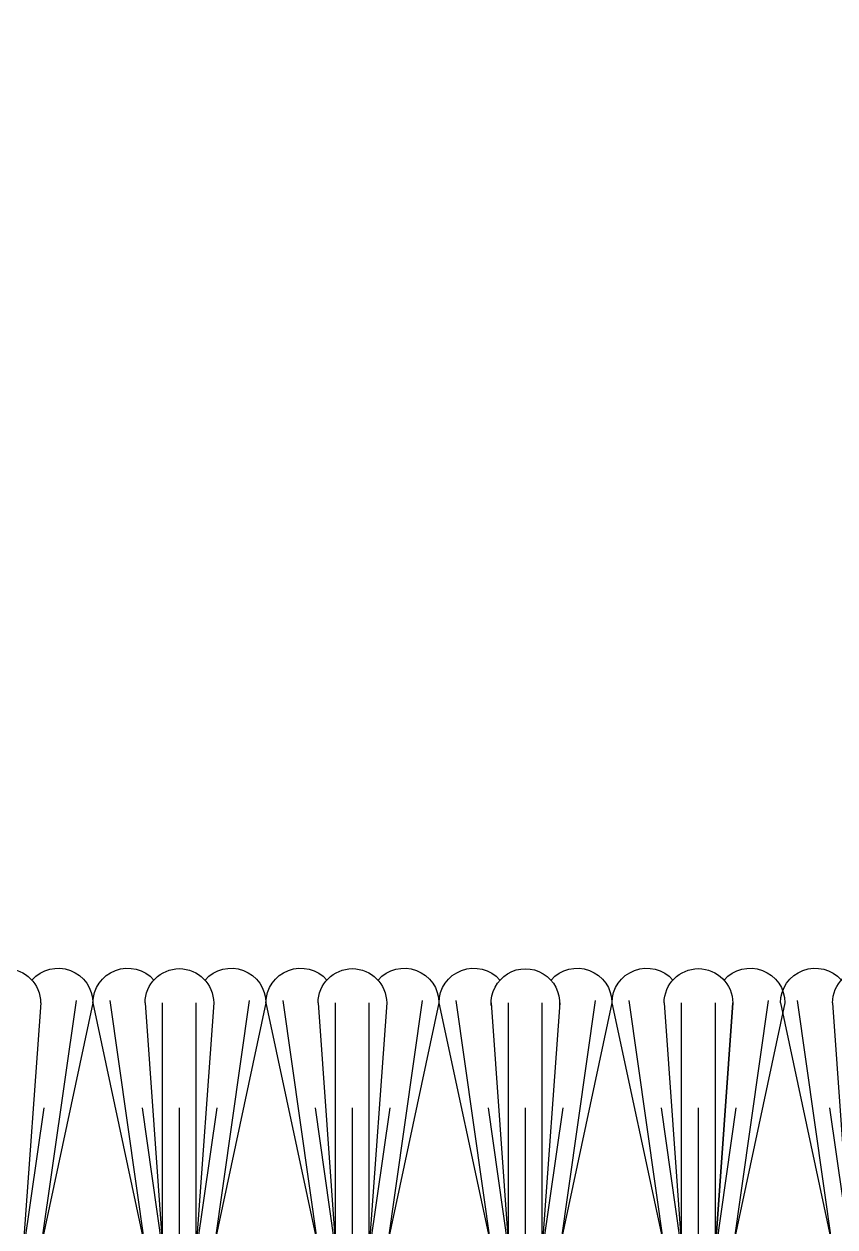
# Model space of a CAD drawing. Header units: inches. Extents: x 0.3 to 61.9, y 1.7 to 15.6.
# Drawn here: x 23.223 to 23.952, y 8.008 to 9.088 of the extents above; entities that cross this region are included whole.
import ezdxf

# ---------------------------------------------------------------- set-up
doc = ezdxf.new("R2010")
doc.units = ezdxf.units.IN
doc.header["$MEASUREMENT"] = 0
doc.layers.add('Conditions', color=1, linetype='Continuous')
doc.layers.add('Text', color=2, linetype='Continuous')
doc.styles.add('Arial', font='arial.ttf')
doc.dimstyles.new('Arial', dxfattribs={"dimtxt": 0.328125, "dimasz": 0.328125, "dimexe": 0.25, "dimexo": 0.328125, "dimgap": 0.328125, "dimtad": 0, "dimtih": 1, "dimtoh": 1, "dimdec": 4, "dimzin": 0, "dimdsep": 46, "dimlunit": 4, "dimtxsty": 'Arial', "dimcen": 0.09, "dimadec": 0, "dimazin": 0, "dimtfac": 1, "dimtdec": 4, "dimtofl": 0, "dimtmove": 0, "dimatfit": 3, "dimfxl": 0, "dimfrac": 2, "dimtolj": 1, "dimtzin": 0, "dimarcsym": 0})

# ---------------------------------------------------------------- blocks, each defined once
blk = doc.blocks.new('carpet-teeth2')
for points in [[(1.0635, 1.2548), (1.0951, 1.0335)], [(1.1888, 1.2548), (1.1573, 1.0335)], [(1.2189, 1.2548), (1.2505, 1.0335)], [(1.3442, 1.2548), (1.3127, 1.0335)], [(1.3743, 1.2548), (1.4059, 1.0335)], [(1.4996, 1.2548), (1.4684, 1.0356)], [(1.5297, 1.2548), (1.561, 1.0356)], [(1.655, 1.2548), (1.6238, 1.0356)], [(1.6851, 1.2548), (1.7167, 1.0335)], [(1.8104, 1.2548), (1.7792, 1.0356)], [(1.0485, 1.2527), (1.0952, 1.0335)], [(1.111, 1.0335), (1.111, 1.2527)], [(1.1414, 1.0335), (1.1414, 1.2527)], [(1.157, 1.2527), (1.1414, 1.0335)], [(1.2039, 1.2527), (1.1571, 1.0335)], [(1.2039, 1.2527), (1.2506, 1.0335)], [(1.2507, 1.2527), (1.2664, 1.0335)], [(1.2664, 1.0335), (1.2664, 1.2527)], [(1.2968, 1.0335), (1.2968, 1.2527)], [(1.3124, 1.2527), (1.2968, 1.0335)], [(1.3593, 1.2527), (1.3125, 1.0335)], [(1.3593, 1.2527), (1.406, 1.0335)], [(1.4061, 1.2527), (1.4218, 1.0335)], [(1.4218, 1.0335), (1.4218, 1.2527)], [(1.4678, 1.2527), (1.4522, 1.0335)], [(1.4522, 1.0335), (1.4522, 1.2527)], [(1.5147, 1.2527), (1.4684, 1.0356)], [(1.5147, 1.2527), (1.5614, 1.0335)], [(1.5615, 1.2527), (1.5772, 1.0335)], [(1.5772, 1.0335), (1.5772, 1.2527)], [(1.6232, 1.2527), (1.6076, 1.0335)], [(1.6076, 1.0335), (1.6076, 1.2527)], [(1.6701, 1.2527), (1.6233, 1.0335)], [(1.6701, 1.2527), (1.7168, 1.0335)], [(1.7169, 1.2527), (1.7326, 1.0335)], [(1.7786, 1.2527), (1.763, 1.0335)], [(1.8255, 1.2527), (1.7787, 1.0335)], [(1.0926, 1.1585), (1.1104, 1.0335)], [(1.1262, 1.0335), (1.1262, 1.1585)], [(1.1597, 1.1585), (1.1425, 1.0378)], [(1.248, 1.1585), (1.2658, 1.0335)], [(1.2816, 1.0335), (1.2816, 1.1585)], [(1.3151, 1.1585), (1.2973, 1.0335)], [(1.4034, 1.1585), (1.4212, 1.0335)], [(1.437, 1.0335), (1.437, 1.1585)], [(1.4705, 1.1585), (1.4533, 1.0378)], [(1.5588, 1.1585), (1.5766, 1.0335)], [(1.5924, 1.0335), (1.5924, 1.1585)], [(1.6259, 1.1585), (1.6081, 1.0335)], [(1.7142, 1.1585), (1.732, 1.0335)], [(1.7813, 1.1585), (1.7635, 1.0335)]]:
    blk.add_lwpolyline(points)
blk.add_lwpolyline([(1.0953, 1.2527), (1.111, 1.0335)], close=True)
for centre, radius, start, end in [((1.0797, 1.2527), 0.0312, 41.211, 180), ((1.1262, 1.2527), 0.0308, 0, 180), ((1.1726, 1.2527), 0.0312, 0, 138.789), ((1.2351, 1.2527), 0.0312, 41.211, 180), ((1.2816, 1.2527), 0.0307, 355.9223, 184.0777), ((1.328, 1.2527), 0.0312, 0, 138.789), ((1.3905, 1.2527), 0.0312, 41.211, 180), ((1.437, 1.2527), 0.0308, 0, 180), ((1.4834, 1.2527), 0.0312, 0, 138.789), ((1.5459, 1.2527), 0.0312, 41.211, 180), ((1.5924, 1.2527), 0.0308, 0, 180), ((1.6388, 1.2527), 0.0312, 0, 138.789), ((1.7013, 1.2527), 0.0312, 41.211, 180), ((1.7478, 1.2527), 0.0308, 0, 180), ((1.7942, 1.2527), 0.0312, 0, 138.789)]:
    blk.add_arc(centre, radius, start, end)
blk = doc.blocks.new('CARPET')
at = {"layer": 'Conditions'}
for p in [(2.5426, 6.9565), (3.3155, 6.9565)]:
    blk.add_blockref('carpet-teeth2', p, dxfattribs=at)

msp = doc.modelspace()

# ---------------------------------------------------------------- block references
at = {"layer": 'Conditions', "xscale": -1}
msp.add_blockref('CARPET', (28.27059, 0), dxfattribs=at)

# ---------------------------------------------------------------- leaders
at = {"layer": 'Text', "annotation_type": 0, "has_hookline": 1, "hookline_direction": 0, "text_width": 2.56675}
msp.add_leader([(22.28147, 7.57479), (23.49088, 9.6659), (23.72225, 9.6659)], dimstyle='Arial', dxfattribs=at)

doc.saveas('drawing.dxf')
